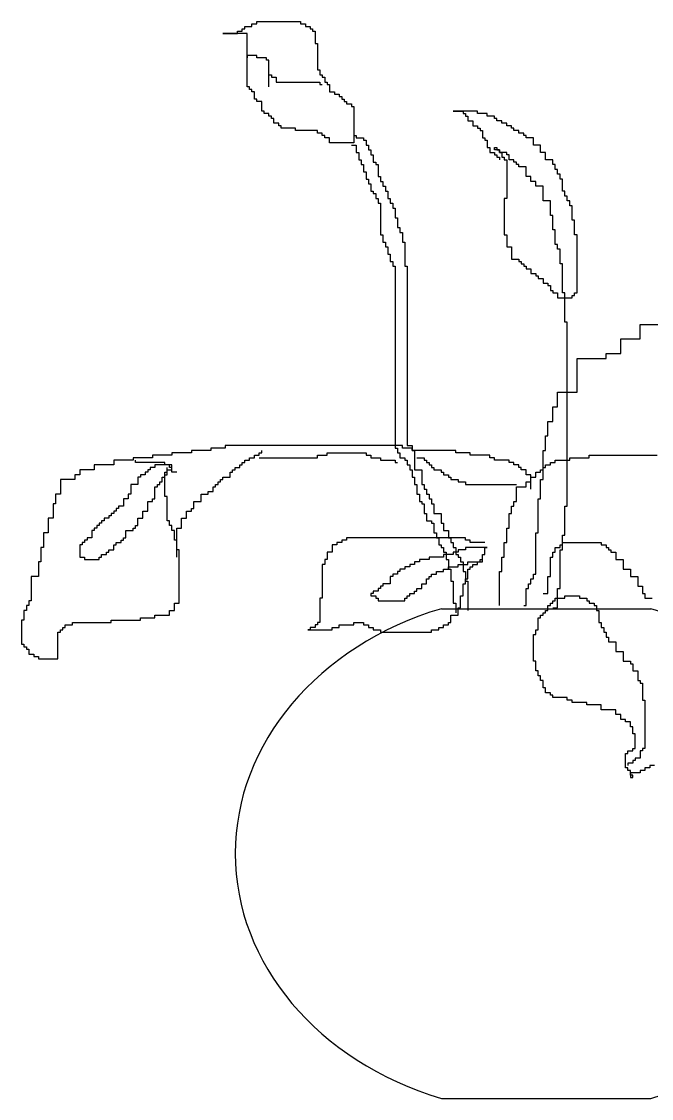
# Model space of a CAD drawing. Header units: millimetres. Extents: x 22565 to 38821, y 15578 to 26720.
# Drawn here: x 37637 to 37960, y 16389 to 16941 of the extents above; entities that cross this region are included whole.
import ezdxf

# ---------------------------------------------------------------- set-up
doc = ezdxf.new("R2010")
doc.units = ezdxf.units.MM

# ---------------------------------------------------------------- blocks, each defined once
blk = doc.blocks.new('A$C1DED0A9B')
for p, q in [((110.57, 545.51), (110.57, 546.75)), ((110.57, 546.75), (113.05, 546.75)), ((113.05, 546.75), (113.05, 547.99)), ((113.05, 547.99), (114.3, 547.99)), ((114.3, 547.99), (114.3, 549.23)), ((114.3, 549.23), (118.02, 549.23)), ((118.02, 549.23), (118.02, 550.47)), ((118.02, 550.47), (120.51, 550.47)), ((120.51, 550.47), (120.51, 551.72)), ((120.51, 551.72), (142.87, 551.72)), ((142.87, 551.72), (142.87, 550.47)), ((142.87, 550.47), (145.36, 550.47)), ((145.36, 550.47), (145.36, 549.23)), ((145.36, 549.23), (147.84, 549.23)), ((147.84, 549.23), (147.84, 547.99)), ((147.84, 547.99), (149.08, 547.99)), ((149.08, 547.99), (149.08, 546.75)), ((149.08, 546.75), (150.33, 546.75)), ((150.33, 546.75), (150.33, 540.54)), ((115.54, 545.51), (103.12, 545.51)), ((103.12, 545.51), (110.57, 545.51)), ((115.54, 533.09), (115.54, 545.51)), ((150.33, 540.54), (151.57, 540.54)), ((151.57, 540.54), (151.57, 526.89)), ((120.51, 534.33), (115.54, 534.33)), ((115.54, 534.33), (115.54, 533.09)), ((115.54, 518.2), (115.54, 533.09)), ((120.51, 533.09), (120.51, 534.33)), ((125.48, 533.09), (120.51, 533.09)), ((125.48, 531.85), (125.48, 533.09)), ((126.72, 531.85), (125.48, 531.85)), ((126.72, 518.2), (126.72, 531.85)), ((126.72, 524.4), (127.96, 524.4)), ((127.96, 524.4), (127.96, 523.16)), ((151.57, 526.89), (152.81, 526.89)), ((152.81, 526.89), (152.81, 524.4)), ((152.81, 524.4), (154.05, 524.4)), ((154.05, 524.4), (154.05, 523.16)), ((127.96, 523.16), (130.45, 523.16)), ((130.45, 523.16), (130.45, 520.68)), ((130.45, 520.68), (152.81, 520.68)), ((152.81, 520.68), (152.81, 519.44)), ((152.81, 519.44), (154.05, 519.44)), ((154.05, 523.16), (155.3, 523.16)), ((155.3, 523.16), (155.3, 520.68)), ((155.3, 520.68), (156.54, 520.68)), ((156.54, 520.68), (156.54, 519.44)), ((156.54, 519.44), (157.78, 519.44)), ((157.78, 519.44), (157.78, 515.71)), ((116.78, 518.2), (115.54, 518.2)), ((116.78, 516.95), (116.78, 518.2)), ((118.02, 516.95), (116.78, 516.95)), ((118.02, 515.71), (118.02, 516.95)), ((119.27, 515.71), (118.02, 515.71)), ((119.27, 511.99), (119.27, 515.71)), ((157.78, 515.71), (160.26, 515.71)), ((160.26, 515.71), (160.26, 514.47)), ((160.26, 514.47), (162.75, 514.47)), ((162.75, 514.47), (162.75, 513.23)), ((162.75, 513.23), (163.99, 513.23)), ((163.99, 513.23), (163.99, 511.99)), ((120.51, 511.99), (119.27, 511.99)), ((120.51, 510.75), (120.51, 511.99)), ((122.99, 510.75), (120.51, 510.75)), ((122.99, 505.78), (122.99, 510.75)), ((163.99, 511.99), (165.23, 511.99)), ((165.23, 511.99), (165.23, 510.75)), ((165.23, 510.75), (166.48, 510.75)), ((166.48, 510.75), (166.48, 509.51)), ((166.48, 509.51), (168.96, 509.51)), ((168.96, 509.51), (168.96, 508.26)), ((168.96, 508.26), (170.2, 508.26)), ((170.2, 508.26), (170.2, 489.64)), ((124.24, 505.78), (122.99, 505.78)), ((124.24, 504.54), (124.24, 505.78)), ((126.72, 504.54), (124.24, 504.54)), ((126.72, 503.3), (126.72, 504.54)), ((127.96, 503.3), (126.72, 503.3)), ((127.96, 502.06), (127.96, 503.3)), ((233.56, 505.78), (221.14, 505.78)), ((221.14, 505.78), (226.11, 505.78)), ((226.11, 505.78), (226.11, 504.54)), ((226.11, 504.54), (227.35, 504.54)), ((227.35, 504.54), (227.35, 503.3)), ((227.35, 503.3), (228.59, 503.3)), ((228.59, 503.3), (228.59, 500.82)), ((233.56, 504.54), (233.56, 505.78)), ((238.53, 504.54), (233.56, 504.54)), ((238.53, 503.3), (238.53, 504.54)), ((242.26, 503.3), (238.53, 503.3)), ((242.26, 502.06), (242.26, 503.3)), ((129.21, 502.06), (127.96, 502.06)), ((129.21, 499.57), (129.21, 502.06)), ((131.69, 499.57), (129.21, 499.57)), ((131.69, 498.33), (131.69, 499.57)), ((132.93, 498.33), (131.69, 498.33)), ((132.93, 497.09), (132.93, 498.33)), ((140.39, 497.09), (132.93, 497.09)), ((140.39, 495.85), (140.39, 497.09)), ((228.59, 500.82), (231.08, 500.82)), ((231.08, 500.82), (231.08, 498.33)), ((231.08, 498.33), (233.56, 498.33)), ((233.56, 498.33), (233.56, 497.09)), ((233.56, 497.09), (234.81, 497.09)), ((234.81, 497.09), (234.81, 495.85)), ((243.5, 502.06), (242.26, 502.06)), ((243.5, 500.82), (243.5, 502.06)), ((245.99, 500.82), (243.5, 500.82)), ((245.99, 499.57), (245.99, 500.82)), ((248.47, 499.57), (245.99, 499.57)), ((248.47, 498.33), (248.47, 499.57)), ((250.96, 498.33), (248.47, 498.33)), ((250.96, 497.09), (250.96, 498.33)), ((252.2, 497.09), (250.96, 497.09)), ((252.2, 495.85), (252.2, 497.09)), ((151.57, 495.85), (140.39, 495.85)), ((151.57, 494.61), (151.57, 495.85)), ((154.05, 494.61), (151.57, 494.61)), ((154.05, 493.37), (154.05, 494.61)), ((155.3, 493.37), (154.05, 493.37)), ((155.3, 492.13), (155.3, 493.37)), ((157.78, 492.13), (155.3, 492.13)), ((157.78, 489.64), (157.78, 492.13)), ((170.2, 493.37), (171.45, 493.37)), ((171.45, 493.37), (171.45, 492.13)), ((171.45, 492.13), (175.17, 492.13)), ((175.17, 492.13), (175.17, 490.88)), ((234.81, 495.85), (236.05, 495.85)), ((236.05, 495.85), (236.05, 492.13)), ((236.05, 492.13), (237.29, 492.13)), ((237.29, 492.13), (237.29, 490.88)), ((254.68, 495.85), (252.2, 495.85)), ((254.68, 494.61), (254.68, 495.85)), ((257.17, 494.61), (254.68, 494.61)), ((257.17, 493.37), (257.17, 494.61)), ((258.41, 493.37), (257.17, 493.37)), ((258.41, 492.13), (258.41, 493.37)), ((262.14, 492.13), (258.41, 492.13)), ((262.14, 488.4), (262.14, 492.13)), ((170.2, 489.64), (157.78, 489.64)), ((168.96, 488.4), (171.45, 488.4)), ((171.45, 488.4), (171.45, 484.68)), ((175.17, 490.88), (176.42, 490.88)), ((176.42, 490.88), (176.42, 488.4)), ((176.42, 488.4), (177.66, 488.4)), ((177.66, 488.4), (177.66, 485.92)), ((177.66, 485.92), (178.9, 485.92)), ((178.9, 485.92), (178.9, 483.43)), ((237.29, 490.88), (238.53, 490.88)), ((238.53, 490.88), (238.53, 487.16)), ((238.53, 487.16), (239.78, 487.16)), ((239.78, 487.16), (239.78, 484.68)), ((242.26, 485.92), (242.26, 487.16)), ((242.26, 487.16), (243.5, 487.16)), ((244.75, 485.92), (242.26, 485.92)), ((243.5, 487.16), (243.5, 485.92)), ((243.5, 485.92), (244.75, 485.92)), ((244.75, 484.68), (244.75, 485.92)), ((244.75, 485.92), (244.75, 484.68)), ((265.87, 488.4), (262.14, 488.4)), ((265.87, 484.68), (265.87, 488.4)), ((171.45, 484.68), (172.69, 484.68)), ((172.69, 484.68), (172.69, 480.95)), ((172.69, 480.95), (173.93, 480.95)), ((173.93, 480.95), (173.93, 478.47)), ((178.9, 483.43), (180.14, 483.43)), ((180.14, 483.43), (180.14, 479.71)), ((239.78, 484.68), (242.26, 484.68)), ((242.26, 484.68), (242.26, 483.43)), ((242.26, 483.43), (243.5, 483.43)), ((243.5, 483.43), (243.5, 482.19)), ((243.5, 482.19), (244.75, 482.19)), ((248.47, 484.68), (244.75, 484.68)), ((244.75, 484.68), (245.99, 484.68)), ((244.75, 482.19), (244.75, 480.95)), ((245.99, 484.68), (245.99, 482.19)), ((245.99, 482.19), (247.23, 482.19)), ((247.23, 482.19), (247.23, 480.95)), ((247.23, 480.95), (248.47, 480.95)), ((248.47, 483.43), (248.47, 484.68)), ((249.71, 483.43), (248.47, 483.43)), ((248.47, 480.95), (248.47, 461.09)), ((249.71, 480.95), (249.71, 483.43)), ((252.2, 480.95), (249.71, 480.95)), ((252.2, 479.71), (252.2, 480.95)), ((268.35, 484.68), (265.87, 484.68)), ((268.35, 480.95), (268.35, 484.68)), ((272.08, 480.95), (268.35, 480.95)), ((272.08, 478.47), (272.08, 480.95)), ((173.93, 478.47), (175.17, 478.47)), ((175.17, 478.47), (175.17, 474.74)), ((175.17, 474.74), (176.42, 474.74)), ((176.42, 474.74), (176.42, 471.02)), ((180.14, 479.71), (181.38, 479.71)), ((181.38, 479.71), (181.38, 478.47)), ((181.38, 478.47), (182.63, 478.47)), ((182.63, 478.47), (182.63, 472.26)), ((253.44, 479.71), (252.2, 479.71)), ((253.44, 478.47), (253.44, 479.71)), ((254.68, 478.47), (253.44, 478.47)), ((254.68, 477.23), (254.68, 478.47)), ((258.41, 477.23), (254.68, 477.23)), ((258.41, 472.26), (258.41, 477.23)), ((273.32, 478.47), (272.08, 478.47)), ((273.32, 475.99), (273.32, 478.47)), ((274.56, 475.99), (273.32, 475.99)), ((274.56, 473.5), (274.56, 475.99)), ((176.42, 471.02), (177.66, 471.02)), ((177.66, 471.02), (177.66, 468.54)), ((182.63, 472.26), (183.87, 472.26)), ((183.87, 472.26), (183.87, 469.78)), ((183.87, 469.78), (185.11, 469.78)), ((185.11, 469.78), (185.11, 467.3)), ((260.9, 472.26), (258.41, 472.26)), ((260.9, 469.78), (260.9, 472.26)), ((263.38, 469.78), (260.9, 469.78)), ((263.38, 467.3), (263.38, 469.78)), ((275.8, 473.5), (274.56, 473.5)), ((275.8, 471.02), (275.8, 473.5)), ((277.05, 471.02), (275.8, 471.02)), ((277.05, 464.81), (277.05, 471.02)), ((177.66, 468.54), (178.9, 468.54)), ((178.9, 468.54), (178.9, 464.81)), ((178.9, 464.81), (180.14, 464.81)), ((180.14, 464.81), (180.14, 463.57)), ((180.14, 463.57), (181.38, 463.57)), ((181.38, 463.57), (181.38, 461.09)), ((185.11, 467.3), (186.35, 467.3)), ((186.35, 467.3), (186.35, 464.81)), ((186.35, 464.81), (187.6, 464.81)), ((187.6, 464.81), (187.6, 461.09)), ((267.11, 467.3), (263.38, 467.3)), ((267.11, 459.85), (267.11, 467.3)), ((278.29, 464.81), (277.05, 464.81)), ((278.29, 462.33), (278.29, 464.81)), ((181.38, 461.09), (182.63, 461.09)), ((182.63, 461.09), (182.63, 458.61)), ((182.63, 458.61), (183.87, 458.61)), ((183.87, 458.61), (183.87, 442.47)), ((187.6, 461.09), (188.84, 461.09)), ((188.84, 461.09), (188.84, 458.61)), ((188.84, 458.61), (190.08, 458.61)), ((190.08, 458.61), (190.08, 456.12)), ((248.47, 461.09), (247.23, 461.09)), ((247.23, 461.09), (247.23, 442.47)), ((270.83, 459.85), (267.11, 459.85)), ((270.83, 452.4), (270.83, 459.85)), ((279.53, 462.33), (278.29, 462.33)), ((279.53, 459.85), (279.53, 462.33)), ((280.77, 459.85), (279.53, 459.85)), ((280.77, 457.36), (280.77, 459.85)), ((190.08, 456.12), (191.32, 456.12)), ((191.32, 456.12), (191.32, 451.16)), ((282.02, 457.36), (280.77, 457.36)), ((282.02, 449.92), (282.02, 457.36)), ((191.32, 451.16), (192.57, 451.16)), ((192.57, 451.16), (192.57, 446.19)), ((272.08, 452.4), (270.83, 452.4)), ((272.08, 444.95), (272.08, 452.4)), ((283.26, 449.92), (282.02, 449.92)), ((283.26, 442.47), (283.26, 449.92)), ((183.87, 442.47), (185.11, 442.47)), ((185.11, 442.47), (185.11, 438.74)), ((192.57, 446.19), (193.81, 446.19)), ((193.81, 446.19), (193.81, 443.71)), ((193.81, 443.71), (195.05, 443.71)), ((195.05, 443.71), (195.05, 438.74)), ((247.23, 442.47), (248.47, 442.47)), ((248.47, 442.47), (248.47, 436.26)), ((273.32, 444.95), (272.08, 444.95)), ((273.32, 437.5), (273.32, 444.95)), ((284.5, 442.47), (283.26, 442.47)), ((284.5, 412.67), (284.5, 442.47)), ((185.11, 438.74), (186.35, 438.74)), ((186.35, 438.74), (186.35, 436.26)), ((186.35, 436.26), (187.6, 436.26)), ((187.6, 436.26), (187.6, 432.53)), ((195.05, 438.74), (196.29, 438.74)), ((196.29, 438.74), (196.29, 426.33)), ((248.47, 436.26), (250.96, 436.26)), ((250.96, 436.26), (250.96, 430.05)), ((274.56, 437.5), (273.32, 437.5)), ((274.56, 435.02), (274.56, 437.5)), ((187.6, 432.53), (188.84, 432.53)), ((188.84, 432.53), (188.84, 428.81)), ((275.8, 435.02), (274.56, 435.02)), ((275.8, 427.57), (275.8, 435.02)), ((188.84, 428.81), (190.08, 428.81)), ((190.08, 428.81), (190.08, 426.33)), ((190.08, 426.33), (191.32, 426.33)), ((191.32, 426.33), (191.32, 333.22)), ((196.29, 426.33), (197.54, 426.33)), ((197.54, 426.33), (197.54, 334.46)), ((250.96, 430.05), (254.68, 430.05)), ((254.68, 430.05), (254.68, 428.81)), ((254.68, 428.81), (255.93, 428.81)), ((255.93, 428.81), (255.93, 427.57)), ((255.93, 427.57), (257.17, 427.57)), ((257.17, 427.57), (257.17, 426.33)), ((257.17, 426.33), (258.41, 426.33)), ((258.41, 426.33), (258.41, 425.09)), ((258.41, 425.09), (260.9, 425.09)), ((260.9, 425.09), (260.9, 422.6)), ((277.05, 427.57), (275.8, 427.57)), ((277.05, 412.67), (277.05, 427.57)), ((260.9, 422.6), (263.38, 422.6)), ((263.38, 422.6), (263.38, 421.36)), ((263.38, 421.36), (264.62, 421.36)), ((264.62, 421.36), (264.62, 420.12)), ((264.62, 420.12), (267.11, 420.12)), ((267.11, 420.12), (267.11, 417.64)), ((267.11, 417.64), (269.59, 417.64)), ((269.59, 417.64), (269.59, 416.4)), ((269.59, 416.4), (270.83, 416.4)), ((270.83, 416.4), (270.83, 413.91)), ((270.83, 413.91), (272.08, 413.91)), ((272.08, 413.91), (272.08, 412.67)), ((272.08, 412.67), (274.56, 412.67)), ((274.56, 412.67), (274.56, 410.19)), ((274.56, 410.19), (282.02, 410.19)), ((278.29, 412.67), (277.05, 412.67)), ((278.29, 397.77), (278.29, 412.67)), ((282.02, 410.19), (282.02, 411.43)), ((282.02, 411.43), (283.26, 411.43)), ((283.26, 411.43), (283.26, 412.67)), ((283.26, 412.67), (284.5, 412.67)), ((279.53, 397.77), (278.29, 397.77)), ((279.53, 303.42), (279.53, 397.77)), ((316.8, 389.08), (316.8, 396.53)), ((316.8, 396.53), (326.74, 396.53)), ((306.86, 381.63), (306.86, 389.08)), ((306.86, 389.08), (316.8, 389.08)), ((299.41, 379.15), (299.41, 381.63)), ((299.41, 381.63), (306.86, 381.63)), ((284.5, 361.77), (284.5, 379.15)), ((284.5, 379.15), (299.41, 379.15)), ((274.56, 354.32), (274.56, 361.77)), ((274.56, 361.77), (284.5, 361.77)), ((272.08, 346.87), (272.08, 354.32)), ((272.08, 354.32), (274.56, 354.32)), ((269.59, 339.42), (269.59, 346.87)), ((269.59, 346.87), (272.08, 346.87)), ((268.35, 331.98), (268.35, 339.42)), ((268.35, 339.42), (269.59, 339.42)), ((96.9, 331.98), (86.97, 331.98)), ((86.97, 331.98), (86.97, 330.73)), ((104.36, 333.22), (96.9, 333.22)), ((96.9, 333.22), (96.9, 331.98)), ((195.05, 334.46), (104.36, 334.46)), ((104.36, 334.46), (104.36, 333.22)), ((122.99, 330.73), (122.99, 331.98)), ((191.32, 333.22), (192.57, 333.22)), ((192.57, 333.22), (192.57, 330.73)), ((195.05, 333.22), (195.05, 334.46)), ((200.02, 333.22), (195.05, 333.22)), ((197.54, 334.46), (200.02, 334.46)), ((200.02, 334.46), (200.02, 331.98)), ((200.02, 331.98), (200.02, 333.22)), ((200.02, 331.98), (201.26, 331.98)), ((222.38, 331.98), (200.02, 331.98)), ((201.26, 331.98), (201.26, 322.04)), ((222.38, 330.73), (222.38, 331.98)), ((267.11, 317.08), (267.11, 331.98)), ((267.11, 331.98), (268.35, 331.98)), ((57.15, 327.01), (47.21, 327.01)), ((47.21, 327.01), (47.21, 324.53)), ((67.09, 328.25), (57.15, 328.25)), ((57.15, 328.25), (57.15, 327.01)), ((58.39, 325.77), (58.39, 327.01)), ((73.3, 325.77), (58.39, 325.77)), ((77.03, 329.49), (67.09, 329.49)), ((67.09, 329.49), (67.09, 328.25)), ((73.3, 324.53), (73.3, 325.77)), ((86.97, 330.73), (77.03, 330.73)), ((77.03, 330.73), (77.03, 329.49)), ((113.05, 324.53), (113.05, 325.77)), ((113.05, 325.77), (114.3, 325.77)), ((114.3, 325.77), (114.3, 327.01)), ((114.3, 327.01), (116.78, 327.01)), ((116.78, 327.01), (116.78, 328.25)), ((116.78, 328.25), (119.27, 328.25)), ((119.27, 328.25), (119.27, 329.49)), ((119.27, 329.49), (121.75, 329.49)), ((121.75, 329.49), (121.75, 330.73)), ((121.75, 330.73), (122.99, 330.73)), ((121.75, 328.25), (151.57, 328.25)), ((151.57, 328.25), (151.57, 329.49)), ((151.57, 329.49), (156.54, 329.49)), ((156.54, 329.49), (156.54, 330.73)), ((156.54, 330.73), (176.42, 330.73)), ((176.42, 330.73), (176.42, 329.49)), ((176.42, 329.49), (178.9, 329.49)), ((178.9, 329.49), (178.9, 328.25)), ((178.9, 328.25), (183.87, 328.25)), ((183.87, 328.25), (183.87, 327.01)), ((183.87, 327.01), (191.32, 327.01)), ((191.32, 327.01), (191.32, 325.77)), ((191.32, 325.77), (192.57, 325.77)), ((192.57, 330.73), (193.81, 330.73)), ((193.81, 330.73), (193.81, 328.25)), ((193.81, 328.25), (196.29, 328.25)), ((196.29, 328.25), (196.29, 327.01)), ((196.29, 327.01), (197.54, 327.01)), ((197.54, 327.01), (197.54, 324.53)), ((202.5, 328.25), (206.23, 328.25)), ((206.23, 328.25), (206.23, 327.01)), ((206.23, 327.01), (207.47, 327.01)), ((207.47, 327.01), (207.47, 325.77)), ((207.47, 325.77), (208.72, 325.77)), ((208.72, 325.77), (208.72, 324.53)), ((229.84, 330.73), (222.38, 330.73)), ((229.84, 329.49), (229.84, 330.73)), ((239.78, 329.49), (229.84, 329.49)), ((239.78, 328.25), (239.78, 329.49)), ((242.26, 328.25), (239.78, 328.25)), ((242.26, 327.01), (242.26, 328.25)), ((249.71, 327.01), (242.26, 327.01)), ((249.71, 325.77), (249.71, 327.01)), ((252.2, 325.77), (249.71, 325.77)), ((252.2, 324.53), (252.2, 325.77)), ((270.83, 324.53), (270.83, 325.77)), ((270.83, 325.77), (273.32, 325.77)), ((273.32, 325.77), (273.32, 327.01)), ((273.32, 327.01), (280.77, 327.01)), ((280.77, 327.01), (280.77, 328.25)), ((280.77, 328.25), (290.71, 328.25)), ((290.71, 328.25), (290.71, 329.49)), ((290.71, 329.49), (325.5, 329.49)), ((37.27, 322.04), (29.82, 322.04)), ((29.82, 322.04), (29.82, 319.56)), ((47.21, 324.53), (37.27, 324.53)), ((37.27, 324.53), (37.27, 322.04)), ((64.6, 320.8), (63.36, 320.8)), ((63.36, 320.8), (63.36, 319.56)), ((65.85, 322.04), (64.6, 322.04)), ((64.6, 322.04), (64.6, 320.8)), ((68.33, 323.29), (65.85, 323.29)), ((65.85, 323.29), (65.85, 322.04)), ((77.03, 324.53), (68.33, 324.53)), ((68.33, 324.53), (68.33, 323.29)), ((75.78, 324.53), (73.3, 324.53)), ((73.3, 318.32), (73.3, 320.8)), ((73.3, 320.8), (74.54, 320.8)), ((74.54, 320.8), (74.54, 323.29)), ((74.54, 319.56), (74.54, 322.04)), ((74.54, 322.04), (77.03, 322.04)), ((75.78, 323.29), (75.78, 324.53)), ((77.03, 323.29), (75.78, 323.29)), ((77.03, 322.04), (77.03, 324.53)), ((77.03, 320.8), (77.03, 323.29)), ((79.51, 320.8), (77.03, 320.8)), ((106.84, 318.32), (106.84, 320.8)), ((106.84, 320.8), (108.09, 320.8)), ((108.09, 320.8), (108.09, 322.04)), ((108.09, 322.04), (109.33, 322.04)), ((109.33, 322.04), (109.33, 323.29)), ((109.33, 323.29), (111.81, 323.29)), ((111.81, 323.29), (111.81, 324.53)), ((111.81, 324.53), (113.05, 324.53)), ((197.54, 324.53), (198.78, 324.53)), ((198.78, 324.53), (198.78, 322.04)), ((198.78, 322.04), (200.02, 322.04)), ((200.02, 322.04), (200.02, 318.32)), ((201.26, 322.04), (204.99, 322.04)), ((204.99, 322.04), (204.99, 314.6)), ((208.72, 324.53), (209.96, 324.53)), ((209.96, 324.53), (209.96, 323.29)), ((209.96, 323.29), (211.2, 323.29)), ((211.2, 323.29), (211.2, 322.04)), ((211.2, 322.04), (214.93, 322.04)), ((214.93, 322.04), (214.93, 320.8)), ((214.93, 320.8), (216.17, 320.8)), ((216.17, 320.8), (216.17, 319.56)), ((254.68, 324.53), (252.2, 324.53)), ((254.68, 323.29), (254.68, 324.53)), ((255.93, 323.29), (254.68, 323.29)), ((255.93, 322.04), (255.93, 323.29)), ((258.41, 322.04), (255.93, 322.04)), ((258.41, 319.56), (258.41, 322.04)), ((263.38, 318.32), (263.38, 320.8)), ((263.38, 320.8), (265.87, 320.8)), ((265.87, 320.8), (265.87, 322.04)), ((265.87, 322.04), (267.11, 322.04)), ((267.11, 322.04), (267.11, 323.29)), ((267.11, 323.29), (268.35, 323.29)), ((268.35, 323.29), (268.35, 324.53)), ((268.35, 324.53), (270.83, 324.53)), ((27.33, 317.08), (19.88, 317.08)), ((19.88, 317.08), (19.88, 309.63)), ((29.82, 319.56), (27.33, 319.56)), ((27.33, 319.56), (27.33, 317.08)), ((59.63, 314.6), (55.91, 314.6)), ((55.91, 314.6), (55.91, 309.63)), ((60.88, 318.32), (59.63, 318.32)), ((59.63, 318.32), (59.63, 314.6)), ((63.36, 319.56), (60.88, 319.56)), ((60.88, 319.56), (60.88, 318.32)), ((69.57, 313.35), (69.57, 314.6)), ((69.57, 314.6), (70.81, 314.6)), ((70.81, 314.6), (70.81, 315.84)), ((70.81, 315.84), (72.06, 315.84)), ((72.06, 315.84), (72.06, 318.32)), ((72.06, 318.32), (73.3, 318.32)), ((73.3, 308.39), (73.3, 319.56)), ((73.3, 319.56), (74.54, 319.56)), ((99.39, 313.35), (99.39, 314.6)), ((99.39, 314.6), (100.63, 314.6)), ((100.63, 314.6), (100.63, 315.84)), ((100.63, 315.84), (101.87, 315.84)), ((101.87, 315.84), (101.87, 317.08)), ((101.87, 317.08), (103.12, 317.08)), ((103.12, 317.08), (103.12, 318.32)), ((103.12, 318.32), (106.84, 318.32)), ((200.02, 318.32), (201.26, 318.32)), ((201.26, 318.32), (201.26, 314.6)), ((201.26, 314.6), (202.5, 314.6)), ((202.5, 314.6), (202.5, 309.63)), ((204.99, 314.6), (206.23, 314.6)), ((206.23, 314.6), (206.23, 312.11)), ((216.17, 319.56), (218.66, 319.56)), ((218.66, 319.56), (218.66, 318.32)), ((218.66, 318.32), (219.9, 318.32)), ((219.9, 318.32), (219.9, 317.08)), ((219.9, 317.08), (223.63, 317.08)), ((223.63, 317.08), (223.63, 315.84)), ((223.63, 315.84), (227.35, 315.84)), ((227.35, 315.84), (227.35, 314.6)), ((227.35, 314.6), (253.44, 314.6)), ((260.9, 319.56), (258.41, 319.56)), ((258.41, 313.35), (258.41, 315.84)), ((258.41, 315.84), (260.9, 315.84)), ((260.9, 312.11), (260.9, 319.56)), ((260.9, 315.84), (260.9, 318.32)), ((260.9, 318.32), (263.38, 318.32)), ((265.87, 307.15), (265.87, 317.08)), ((265.87, 317.08), (267.11, 317.08)), ((19.88, 309.63), (17.39, 309.63)), ((17.39, 309.63), (17.39, 304.66)), ((55.91, 309.63), (54.66, 309.63)), ((54.66, 309.63), (54.66, 307.15)), ((68.33, 307.15), (68.33, 313.35)), ((68.33, 313.35), (69.57, 313.35)), ((91.93, 305.9), (91.93, 309.63)), ((91.93, 309.63), (95.66, 309.63)), ((95.66, 309.63), (95.66, 310.87)), ((95.66, 310.87), (98.15, 310.87)), ((98.15, 310.87), (98.15, 313.35)), ((98.15, 313.35), (99.39, 313.35)), ((202.5, 309.63), (203.75, 309.63)), ((203.75, 309.63), (203.75, 305.9)), ((206.23, 312.11), (207.47, 312.11)), ((207.47, 312.11), (207.47, 309.63)), ((207.47, 309.63), (208.72, 309.63)), ((208.72, 309.63), (208.72, 307.15)), ((253.44, 305.9), (253.44, 313.35)), ((253.44, 313.35), (258.41, 313.35)), ((17.39, 304.66), (16.15, 304.66)), ((16.15, 304.66), (16.15, 297.21)), ((54.66, 307.15), (52.18, 307.15)), ((52.18, 307.15), (52.18, 303.42)), ((64.6, 300.94), (64.6, 305.9)), ((64.6, 305.9), (67.09, 305.9)), ((67.09, 305.9), (67.09, 307.15)), ((67.09, 307.15), (68.33, 307.15)), ((74.54, 308.39), (73.3, 308.39)), ((74.54, 295.97), (74.54, 308.39)), ((88.21, 302.18), (88.21, 305.9)), ((88.21, 305.9), (91.93, 305.9)), ((203.75, 305.9), (204.99, 305.9)), ((204.99, 305.9), (204.99, 304.66)), ((204.99, 304.66), (206.23, 304.66)), ((206.23, 304.66), (206.23, 299.7)), ((208.72, 307.15), (209.96, 307.15)), ((209.96, 307.15), (209.96, 304.66)), ((209.96, 304.66), (211.2, 304.66)), ((211.2, 304.66), (211.2, 299.7)), ((252.2, 303.42), (252.2, 305.9)), ((252.2, 305.9), (253.44, 305.9)), ((264.62, 289.77), (264.62, 307.15)), ((264.62, 307.15), (265.87, 307.15)), ((45.97, 298.46), (44.73, 298.46)), ((44.73, 298.46), (44.73, 297.21)), ((47.21, 299.7), (45.97, 299.7)), ((45.97, 299.7), (45.97, 298.46)), ((48.45, 300.94), (47.21, 300.94)), ((47.21, 300.94), (47.21, 299.7)), ((49.69, 302.18), (48.45, 302.18)), ((48.45, 302.18), (48.45, 300.94)), ((52.18, 303.42), (49.69, 303.42)), ((49.69, 303.42), (49.69, 302.18)), ((62.12, 297.21), (62.12, 300.94)), ((62.12, 300.94), (64.6, 300.94)), ((84.48, 297.21), (84.48, 300.94)), ((84.48, 300.94), (86.97, 300.94)), ((86.97, 300.94), (86.97, 302.18)), ((86.97, 302.18), (88.21, 302.18)), ((206.23, 299.7), (207.47, 299.7)), ((207.47, 299.7), (207.47, 295.97)), ((211.2, 299.7), (214.93, 299.7)), ((214.93, 299.7), (214.93, 294.73)), ((249.71, 292.25), (249.71, 299.7)), ((249.71, 299.7), (250.96, 299.7)), ((250.96, 299.7), (250.96, 303.42)), ((250.96, 303.42), (252.2, 303.42)), ((278.29, 288.52), (278.29, 303.42)), ((278.29, 303.42), (279.53, 303.42)), ((16.15, 297.21), (13.67, 297.21)), ((13.67, 297.21), (13.67, 289.77)), ((39.76, 293.49), (38.51, 293.49)), ((38.51, 293.49), (38.51, 292.25)), ((41, 294.73), (39.76, 294.73)), ((39.76, 294.73), (39.76, 293.49)), ((42.24, 295.97), (41, 295.97)), ((41, 295.97), (41, 294.73)), ((44.73, 297.21), (42.24, 297.21)), ((42.24, 297.21), (42.24, 295.97)), ((58.39, 292.25), (58.39, 293.49)), ((58.39, 293.49), (59.63, 293.49)), ((59.63, 293.49), (59.63, 297.21)), ((59.63, 297.21), (62.12, 297.21)), ((75.78, 295.97), (74.54, 295.97)), ((75.78, 293.49), (75.78, 295.97)), ((77.03, 293.49), (75.78, 293.49)), ((77.03, 291.01), (77.03, 293.49)), ((82, 292.25), (82, 297.21)), ((82, 297.21), (84.48, 297.21)), ((207.47, 295.97), (209.96, 295.97)), ((209.96, 295.97), (209.96, 294.73)), ((209.96, 294.73), (211.2, 294.73)), ((211.2, 294.73), (211.2, 289.77)), ((214.93, 294.73), (216.17, 294.73)), ((216.17, 294.73), (216.17, 291.01)), ((13.67, 289.77), (11.18, 289.77)), ((11.18, 289.77), (11.18, 282.32)), ((36.03, 287.28), (33.54, 287.28)), ((33.54, 287.28), (33.54, 286.04)), ((37.27, 291.01), (36.03, 291.01)), ((36.03, 291.01), (36.03, 287.28)), ((38.51, 292.25), (37.27, 292.25)), ((37.27, 292.25), (37.27, 291.01)), ((52.18, 286.04), (52.18, 287.28)), ((52.18, 287.28), (53.42, 287.28)), ((53.42, 287.28), (53.42, 291.01)), ((53.42, 291.01), (57.15, 291.01)), ((57.15, 291.01), (57.15, 292.25)), ((57.15, 292.25), (58.39, 292.25)), ((78.27, 291.01), (77.03, 291.01)), ((78.27, 286.04), (78.27, 291.01)), ((79.51, 277.35), (79.51, 292.25)), ((79.51, 292.25), (82, 292.25)), ((227.35, 287.28), (166.48, 287.28)), ((166.48, 287.28), (166.48, 286.04)), ((211.2, 289.77), (212.44, 289.77)), ((212.44, 289.77), (212.44, 287.28)), ((212.44, 287.28), (213.69, 287.28)), ((213.69, 287.28), (213.69, 283.56)), ((216.17, 291.01), (218.66, 291.01)), ((218.66, 291.01), (218.66, 287.28)), ((218.66, 287.28), (219.9, 287.28)), ((219.9, 287.28), (219.9, 284.8)), ((227.35, 286.04), (227.35, 287.28)), ((248.47, 284.8), (248.47, 292.25)), ((248.47, 292.25), (249.71, 292.25)), ((263.38, 268.66), (263.38, 289.77)), ((263.38, 289.77), (264.62, 289.77)), ((277.05, 281.08), (277.05, 288.52)), ((277.05, 288.52), (278.29, 288.52)), ((11.18, 282.32), (9.94, 282.32)), ((9.94, 282.32), (9.94, 274.87)), ((31.06, 283.56), (29.82, 283.56)), ((29.82, 283.56), (29.82, 277.35)), ((32.3, 284.8), (31.06, 284.8)), ((31.06, 284.8), (31.06, 283.56)), ((33.54, 286.04), (32.3, 286.04)), ((32.3, 286.04), (32.3, 284.8)), ((47.21, 281.08), (47.21, 283.56)), ((47.21, 283.56), (48.45, 283.56)), ((48.45, 283.56), (48.45, 284.8)), ((48.45, 284.8), (50.94, 284.8)), ((50.94, 284.8), (50.94, 286.04)), ((50.94, 286.04), (52.18, 286.04)), ((79.51, 286.04), (78.27, 286.04)), ((79.51, 281.08), (79.51, 286.04)), ((161.51, 283.56), (159.02, 283.56)), ((159.02, 283.56), (159.02, 279.83)), ((163.99, 284.8), (161.51, 284.8)), ((161.51, 284.8), (161.51, 283.56)), ((166.48, 286.04), (163.99, 286.04)), ((163.99, 286.04), (163.99, 284.8)), ((213.69, 283.56), (214.93, 283.56)), ((214.93, 283.56), (214.93, 282.32)), ((214.93, 282.32), (216.17, 282.32)), ((216.17, 282.32), (216.17, 279.83)), ((219.9, 284.8), (221.14, 284.8)), ((221.14, 284.8), (221.14, 282.32)), ((221.14, 282.32), (222.38, 282.32)), ((222.38, 282.32), (222.38, 278.59)), ((229.84, 286.04), (227.35, 286.04)), ((238.53, 282.32), (227.35, 282.32)), ((227.35, 282.32), (227.35, 281.08)), ((229.84, 284.8), (229.84, 286.04)), ((237.29, 284.8), (229.84, 284.8)), ((237.29, 278.59), (237.29, 282.32)), ((237.29, 282.32), (238.53, 282.32)), ((247.23, 277.35), (247.23, 284.8)), ((247.23, 284.8), (248.47, 284.8)), ((273.32, 279.83), (273.32, 282.32)), ((273.32, 282.32), (275.8, 282.32)), ((275.8, 282.32), (275.8, 283.56)), ((275.8, 283.56), (277.05, 283.56)), ((277.05, 283.56), (277.05, 284.8)), ((277.05, 284.8), (296.92, 284.8)), ((296.92, 284.8), (296.92, 283.56)), ((296.92, 283.56), (299.41, 283.56)), ((299.41, 283.56), (299.41, 282.32)), ((299.41, 282.32), (300.65, 282.32)), ((300.65, 282.32), (300.65, 281.08)), ((29.82, 277.35), (32.3, 277.35)), ((32.3, 277.35), (32.3, 276.11)), ((32.3, 276.11), (39.76, 276.11)), ((39.76, 276.11), (39.76, 277.35)), ((39.76, 277.35), (41, 277.35)), ((41, 277.35), (41, 278.59)), ((41, 278.59), (43.48, 278.59)), ((43.48, 278.59), (43.48, 279.83)), ((43.48, 279.83), (44.73, 279.83)), ((44.73, 279.83), (44.73, 281.08)), ((44.73, 281.08), (47.21, 281.08)), ((80.75, 281.08), (79.51, 281.08)), ((80.75, 253.76), (80.75, 281.08)), ((156.54, 276.11), (155.3, 276.11)), ((155.3, 276.11), (155.3, 273.63)), ((159.02, 279.83), (156.54, 279.83)), ((156.54, 279.83), (156.54, 276.11)), ((208.72, 276.11), (203.75, 276.11)), ((203.75, 276.11), (203.75, 274.87)), ((216.17, 277.35), (208.72, 277.35)), ((208.72, 277.35), (208.72, 276.11)), ((216.17, 279.83), (217.41, 279.83)), ((221.14, 278.59), (216.17, 278.59)), ((216.17, 278.59), (216.17, 277.35)), ((217.41, 279.83), (217.41, 276.11)), ((217.41, 276.11), (218.66, 276.11)), ((218.66, 276.11), (218.66, 271.14)), ((223.63, 279.83), (221.14, 279.83)), ((221.14, 279.83), (221.14, 278.59)), ((222.38, 278.59), (223.63, 278.59)), ((227.35, 281.08), (223.63, 281.08)), ((223.63, 281.08), (223.63, 279.83)), ((223.63, 278.59), (223.63, 277.35)), ((223.63, 277.35), (224.87, 277.35)), ((224.87, 277.35), (224.87, 274.87)), ((234.81, 274.87), (234.81, 276.11)), ((234.81, 276.11), (236.05, 276.11)), ((236.05, 276.11), (236.05, 278.59)), ((236.05, 278.59), (237.29, 278.59)), ((236.05, 274.87), (236.05, 276.11)), ((245.99, 269.9), (245.99, 277.35)), ((245.99, 277.35), (247.23, 277.35)), ((270.83, 267.42), (270.83, 277.35)), ((270.83, 277.35), (272.08, 277.35)), ((272.08, 277.35), (272.08, 279.83)), ((272.08, 279.83), (273.32, 279.83)), ((275.8, 261.21), (275.8, 281.08)), ((275.8, 281.08), (277.05, 281.08)), ((300.65, 281.08), (301.89, 281.08)), ((301.89, 281.08), (301.89, 279.83)), ((301.89, 279.83), (304.38, 279.83)), ((304.38, 279.83), (304.38, 276.11)), ((304.38, 276.11), (308.11, 276.11)), ((308.11, 276.11), (308.11, 271.14)), ((9.94, 274.87), (8.7, 274.87)), ((8.7, 274.87), (8.7, 267.42)), ((155.3, 273.63), (154.05, 273.63)), ((154.05, 273.63), (154.05, 256.25)), ((196.29, 271.14), (193.81, 271.14)), ((193.81, 271.14), (193.81, 269.9)), ((198.78, 272.39), (196.29, 272.39)), ((196.29, 272.39), (196.29, 271.14)), ((201.26, 273.63), (198.78, 273.63)), ((198.78, 273.63), (198.78, 272.39)), ((203.75, 274.87), (201.26, 274.87)), ((201.26, 274.87), (201.26, 273.63)), ((216.17, 269.9), (216.17, 271.14)), ((216.17, 271.14), (218.66, 271.14)), ((218.66, 271.14), (218.66, 272.39)), ((218.66, 272.39), (223.63, 272.39)), ((218.66, 271.14), (219.9, 271.14)), ((219.9, 271.14), (219.9, 264.94)), ((223.63, 272.39), (223.63, 273.63)), ((223.63, 273.63), (228.59, 273.63)), ((224.87, 274.87), (226.11, 274.87)), ((226.11, 274.87), (226.11, 269.9)), ((228.59, 273.63), (228.59, 274.87)), ((228.59, 274.87), (236.05, 274.87)), ((228.59, 266.18), (228.59, 271.14)), ((228.59, 271.14), (229.84, 271.14)), ((229.84, 271.14), (229.84, 272.39)), ((229.84, 272.39), (231.08, 272.39)), ((231.08, 272.39), (231.08, 273.63)), ((231.08, 273.63), (233.56, 273.63)), ((233.56, 273.63), (233.56, 274.87)), ((233.56, 274.87), (234.81, 274.87)), ((308.11, 271.14), (311.83, 271.14)), ((311.83, 271.14), (311.83, 267.42)), ((8.7, 267.42), (4.97, 267.42)), ((4.97, 267.42), (4.97, 255)), ((190.08, 267.42), (188.84, 267.42)), ((188.84, 267.42), (188.84, 263.69)), ((192.57, 268.66), (190.08, 268.66)), ((190.08, 268.66), (190.08, 267.42)), ((193.81, 269.9), (192.57, 269.9)), ((192.57, 269.9), (192.57, 268.66)), ((207.47, 263.69), (207.47, 266.18)), ((207.47, 266.18), (208.72, 266.18)), ((208.72, 266.18), (208.72, 267.42)), ((208.72, 267.42), (209.96, 267.42)), ((209.96, 267.42), (209.96, 268.66)), ((209.96, 268.66), (212.44, 268.66)), ((212.44, 268.66), (212.44, 269.9)), ((212.44, 269.9), (216.17, 269.9)), ((219.9, 264.94), (221.14, 264.94)), ((221.14, 264.94), (221.14, 253.76)), ((226.11, 269.9), (227.35, 269.9)), ((227.35, 269.9), (227.35, 264.94)), ((227.35, 263.69), (227.35, 266.18)), ((227.35, 266.18), (228.59, 266.18)), ((227.35, 264.94), (228.59, 264.94)), ((228.59, 264.94), (228.59, 250.04)), ((244.75, 252.52), (244.75, 269.9)), ((244.75, 269.9), (245.99, 269.9)), ((260.9, 263.69), (260.9, 266.18)), ((260.9, 266.18), (262.14, 266.18)), ((262.14, 266.18), (262.14, 268.66)), ((262.14, 268.66), (263.38, 268.66)), ((269.59, 258.73), (269.59, 267.42)), ((269.59, 267.42), (270.83, 267.42)), ((311.83, 267.42), (315.56, 267.42)), ((315.56, 267.42), (315.56, 262.45)), ((182.63, 259.97), (180.14, 259.97)), ((180.14, 259.97), (180.14, 258.73)), ((183.87, 261.21), (182.63, 261.21)), ((182.63, 261.21), (182.63, 259.97)), ((185.11, 262.45), (183.87, 262.45)), ((183.87, 262.45), (183.87, 261.21)), ((188.84, 263.69), (185.11, 263.69)), ((185.11, 263.69), (185.11, 262.45)), ((201.26, 258.73), (201.26, 259.97)), ((201.26, 259.97), (202.5, 259.97)), ((202.5, 259.97), (202.5, 261.21)), ((202.5, 261.21), (204.99, 261.21)), ((204.99, 261.21), (204.99, 263.69)), ((204.99, 263.69), (207.47, 263.69)), ((226.11, 257.49), (226.11, 263.69)), ((226.11, 263.69), (227.35, 263.69)), ((258.41, 252.52), (258.41, 261.21)), ((258.41, 261.21), (259.65, 261.21)), ((259.65, 261.21), (259.65, 263.69)), ((259.65, 263.69), (260.9, 263.69)), ((274.56, 251.28), (274.56, 261.21)), ((274.56, 261.21), (275.8, 261.21)), ((315.56, 262.45), (318.04, 262.45)), ((318.04, 262.45), (318.04, 258.73)), ((4.97, 255), (3.73, 255)), ((3.73, 255), (3.73, 252.52)), ((154.05, 256.25), (152.81, 256.25)), ((152.81, 256.25), (152.81, 243.83)), ((180.14, 258.73), (178.9, 258.73)), ((178.9, 258.73), (178.9, 257.49)), ((178.9, 257.49), (181.38, 257.49)), ((181.38, 257.49), (181.38, 256.25)), ((181.38, 256.25), (182.63, 256.25)), ((182.63, 256.25), (182.63, 255)), ((182.63, 255), (196.29, 255)), ((196.29, 255), (196.29, 256.25)), ((196.29, 256.25), (197.54, 256.25)), ((197.54, 256.25), (197.54, 257.49)), ((197.54, 257.49), (198.78, 257.49)), ((198.78, 257.49), (198.78, 258.73)), ((198.78, 258.73), (201.26, 258.73)), ((224.87, 251.28), (224.87, 257.49)), ((224.87, 257.49), (226.11, 257.49)), ((267.11, 258.73), (269.59, 258.73)), ((272.08, 253.76), (272.08, 255)), ((272.08, 255), (273.32, 255)), ((273.32, 255), (273.32, 256.25)), ((273.32, 256.25), (278.29, 256.25)), ((278.29, 256.25), (278.29, 257.49)), ((278.29, 257.49), (285.74, 257.49)), ((285.74, 257.49), (285.74, 256.25)), ((285.74, 256.25), (289.47, 256.25)), ((289.47, 256.25), (289.47, 255)), ((289.47, 255), (290.71, 255)), ((290.71, 255), (290.71, 253.76)), ((318.04, 258.73), (319.29, 258.73)), ((319.29, 258.73), (319.29, 256.25)), ((319.29, 256.25), (323.01, 256.25)), ((2.48, 250.04), (1.24, 250.04)), ((1.24, 250.04), (1.24, 245.07)), ((3.73, 252.52), (2.48, 252.52)), ((2.48, 252.52), (2.48, 250.04)), ((75.78, 247.56), (75.78, 250.04)), ((75.78, 250.04), (78.27, 250.04)), ((78.27, 250.04), (78.27, 253.76)), ((78.27, 253.76), (80.75, 253.76)), ((215.06, 250.92), (322.22, 250.92)), ((221.14, 253.76), (222.38, 253.76)), ((222.38, 253.76), (222.38, 248.8)), ((223.63, 247.56), (223.63, 251.28)), ((223.63, 251.28), (224.87, 251.28)), ((257.17, 252.52), (258.41, 252.52)), ((267.11, 247.56), (267.11, 248.8)), ((267.11, 248.8), (268.35, 248.8)), ((268.35, 248.8), (268.35, 250.04)), ((268.35, 250.04), (269.59, 250.04)), ((269.59, 250.04), (269.59, 252.52)), ((269.59, 252.52), (270.83, 252.52)), ((270.83, 252.52), (270.83, 253.76)), ((270.83, 253.76), (272.08, 253.76)), ((272.08, 251.28), (274.56, 251.28)), ((290.71, 253.76), (293.2, 253.76)), ((293.2, 253.76), (293.2, 252.52)), ((293.2, 252.52), (294.44, 252.52)), ((294.44, 252.52), (294.44, 250.04)), ((294.44, 250.04), (295.68, 250.04)), ((295.68, 250.04), (295.68, 243.83)), ((1.24, 245.07), (0, 245.07)), ((0, 245.07), (0, 232.66)), ((26.09, 242.59), (26.09, 243.83)), ((26.09, 243.83), (45.97, 243.83)), ((45.97, 243.83), (45.97, 245.07)), ((45.97, 245.07), (60.88, 245.07)), ((60.88, 245.07), (60.88, 246.31)), ((60.88, 246.31), (68.33, 246.31)), ((68.33, 246.31), (68.33, 247.56)), ((68.33, 247.56), (75.78, 247.56)), ((152.81, 243.83), (151.57, 243.83)), ((151.57, 243.83), (151.57, 242.59)), ((170.2, 242.59), (170.2, 243.83)), ((170.2, 243.83), (175.17, 243.83)), ((175.17, 243.83), (175.17, 242.59)), ((218.66, 242.59), (218.66, 243.83)), ((218.66, 243.83), (219.9, 243.83)), ((219.9, 243.83), (219.9, 247.56)), ((219.9, 247.56), (223.63, 247.56)), ((264.62, 240.11), (264.62, 246.31)), ((264.62, 246.31), (265.87, 246.31)), ((265.87, 246.31), (265.87, 247.56)), ((265.87, 247.56), (267.11, 247.56)), ((295.68, 243.83), (296.92, 243.83)), ((296.92, 243.83), (296.92, 241.35)), ((18.64, 225.21), (18.64, 238.87)), ((18.64, 238.87), (19.88, 238.87)), ((19.88, 238.87), (19.88, 240.11)), ((19.88, 240.11), (21.12, 240.11)), ((21.12, 240.11), (21.12, 241.35)), ((21.12, 241.35), (22.36, 241.35)), ((22.36, 241.35), (22.36, 242.59)), ((22.36, 242.59), (26.09, 242.59)), ((147.84, 240.11), (146.6, 240.11)), ((146.6, 240.11), (159.02, 240.11)), ((150.33, 241.35), (147.84, 241.35)), ((147.84, 241.35), (147.84, 240.11)), ((151.57, 242.59), (150.33, 242.59)), ((150.33, 242.59), (150.33, 241.35)), ((159.02, 240.11), (159.02, 241.35)), ((159.02, 241.35), (162.75, 241.35)), ((162.75, 241.35), (162.75, 242.59)), ((162.75, 242.59), (170.2, 242.59)), ((175.17, 242.59), (177.66, 242.59)), ((177.66, 242.59), (177.66, 241.35)), ((177.66, 241.35), (180.14, 241.35)), ((180.14, 241.35), (180.14, 240.11)), ((180.14, 240.11), (183.87, 240.11)), ((183.87, 240.11), (183.87, 238.87)), ((183.87, 238.87), (209.96, 238.87)), ((209.96, 238.87), (209.96, 240.11)), ((209.96, 240.11), (213.69, 240.11)), ((213.69, 240.11), (213.69, 241.35)), ((213.69, 241.35), (216.17, 241.35)), ((216.17, 241.35), (216.17, 242.59)), ((216.17, 242.59), (218.66, 242.59)), ((262.14, 223.97), (262.14, 237.62)), ((262.14, 237.62), (263.38, 237.62)), ((263.38, 237.62), (263.38, 240.11)), ((263.38, 240.11), (264.62, 240.11)), ((296.92, 241.35), (298.17, 241.35)), ((298.17, 241.35), (298.17, 238.87)), ((298.17, 238.87), (299.41, 238.87)), ((299.41, 238.87), (299.41, 236.38)), ((0, 232.66), (1.24, 232.66)), ((1.24, 232.66), (1.24, 231.42)), ((299.41, 236.38), (300.65, 236.38)), ((300.65, 236.38), (300.65, 233.9)), ((300.65, 233.9), (304.38, 233.9)), ((304.38, 233.9), (304.38, 228.93)), ((1.24, 231.42), (2.48, 231.42)), ((2.48, 231.42), (2.48, 230.18)), ((2.48, 230.18), (3.73, 230.18)), ((3.73, 230.18), (3.73, 227.69)), ((3.73, 227.69), (6.21, 227.69)), ((6.21, 227.69), (6.21, 226.45)), ((6.21, 226.45), (8.7, 226.45)), ((8.7, 226.45), (8.7, 225.21)), ((304.38, 228.93), (308.11, 228.93)), ((308.11, 228.93), (308.11, 223.97)), ((8.7, 225.21), (18.64, 225.21)), ((263.38, 223.97), (262.14, 223.97)), ((263.38, 219), (263.38, 223.97)), ((308.11, 223.97), (311.83, 223.97)), ((311.83, 223.97), (311.83, 222.73)), ((311.83, 222.73), (313.07, 222.73)), ((313.07, 222.73), (313.07, 219)), ((264.62, 219), (263.38, 219)), ((264.62, 216.52), (264.62, 219)), ((265.87, 216.52), (264.62, 216.52)), ((265.87, 214.04), (265.87, 216.52)), ((313.07, 219), (315.56, 219)), ((315.56, 219), (315.56, 214.04)), ((267.11, 214.04), (265.87, 214.04)), ((267.11, 210.31), (267.11, 214.04)), ((268.35, 210.31), (267.11, 210.31)), ((268.35, 207.83), (268.35, 210.31)), ((315.56, 214.04), (316.8, 214.04)), ((316.8, 214.04), (316.8, 212.79)), ((316.8, 212.79), (318.04, 212.79)), ((318.04, 212.79), (318.04, 204.1)), ((270.83, 207.83), (268.35, 207.83)), ((270.83, 206.59), (270.83, 207.83)), ((272.08, 206.59), (270.83, 206.59)), ((272.08, 205.35), (272.08, 206.59)), ((279.53, 205.35), (272.08, 205.35)), ((279.53, 204.1), (279.53, 205.35)), ((282.02, 204.1), (279.53, 204.1)), ((282.02, 202.86), (282.02, 204.1)), ((289.47, 202.86), (282.02, 202.86)), ((289.47, 201.62), (289.47, 202.86)), ((296.92, 201.62), (289.47, 201.62)), ((296.92, 199.14), (296.92, 201.62)), ((304.38, 199.14), (296.92, 199.14)), ((304.38, 196.66), (304.38, 199.14)), ((318.04, 204.1), (319.29, 204.1)), ((319.29, 204.1), (319.29, 179.28)), ((306.86, 196.66), (304.38, 196.66)), ((306.86, 194.17), (306.86, 196.66)), ((309.35, 194.17), (306.86, 194.17)), ((309.35, 192.93), (309.35, 194.17)), ((311.83, 192.93), (309.35, 192.93)), ((311.83, 190.45), (311.83, 192.93)), ((313.07, 190.45), (311.83, 190.45)), ((313.07, 186.72), (313.07, 190.45)), ((314.32, 186.72), (313.07, 186.72)), ((314.32, 179.28), (314.32, 186.72)), ((309.35, 169.34), (309.35, 176.79)), ((309.35, 176.79), (310.59, 176.79)), ((310.59, 176.79), (310.59, 178.03)), ((310.59, 178.03), (313.07, 178.03)), ((313.07, 178.03), (313.07, 179.28)), ((313.07, 179.28), (314.32, 179.28)), ((318.04, 178.03), (316.8, 178.03)), ((316.8, 178.03), (316.8, 174.31)), ((319.29, 179.28), (318.04, 179.28)), ((318.04, 179.28), (318.04, 178.03)), ((313.07, 171.83), (310.59, 171.83)), ((310.59, 171.83), (310.59, 170.58)), ((314.32, 173.07), (313.07, 173.07)), ((313.07, 173.07), (313.07, 171.83)), ((316.8, 174.31), (314.32, 174.31)), ((314.32, 174.31), (314.32, 173.07)), ((310.59, 169.34), (309.35, 169.34)), ((310.59, 168.1), (310.59, 169.34)), ((311.83, 168.1), (310.59, 168.1)), ((311.83, 165.62), (311.83, 168.1)), ((316.8, 166.86), (311.83, 166.86)), ((311.83, 166.86), (311.83, 164.38)), ((313.07, 165.62), (311.83, 165.62)), ((313.07, 164.38), (313.07, 165.62)), ((319.29, 168.1), (316.8, 168.1)), ((316.8, 168.1), (316.8, 166.86)), ((321.77, 169.34), (319.29, 169.34)), ((319.29, 169.34), (319.29, 168.1)), ((324.26, 170.58), (321.77, 170.58)), ((321.77, 170.58), (321.77, 169.34)), ((311.83, 164.38), (313.07, 164.38)), ((215.06, 0), (322.22, 0))]:
    blk.add_line(p, q)
for start_param, end_param in [(5.055661, 7.510709), (1.914069, 4.369117)]:
    blk.add_ellipse((268.64, 125.46), major_axis=(-159.2, 0), ratio=0.836899, start_param=start_param, end_param=end_param)

msp = doc.modelspace()

# ---------------------------------------------------------------- block references
msp.add_blockref('A$C1DED0A9B', (37637.01, 16389.02))

doc.saveas('drawing.dxf')
